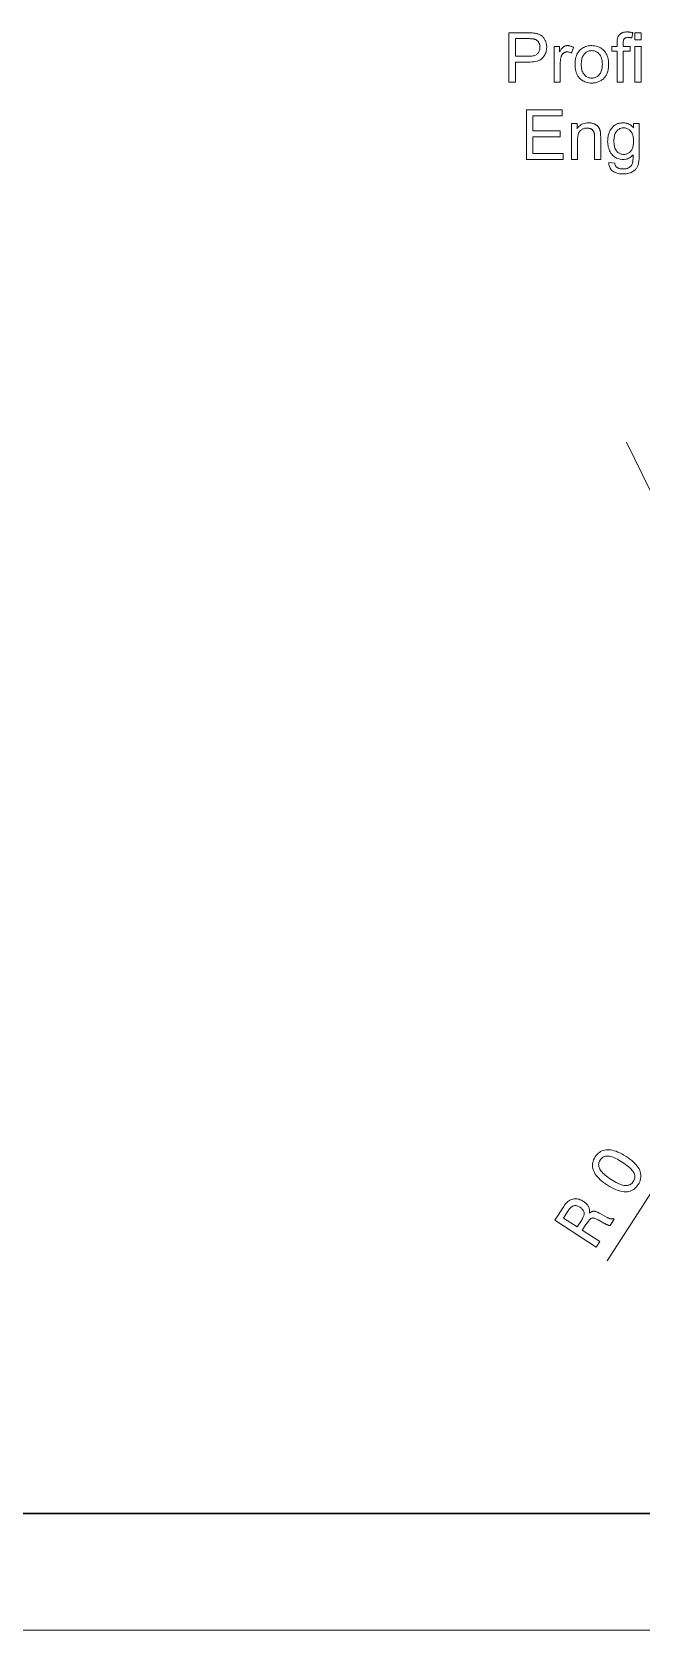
# Model space of a CAD drawing. Extents: x 0 to 594, y 0 to 521.
# Drawn here: x 183.6 to 220.5, y 0 to 96.9 of the extents above; entities that cross this region are included whole.
import ezdxf

# ---------------------------------------------------------------- set-up
doc = ezdxf.new("R2010")
doc.units = 0

msp = doc.modelspace()

# ---------------------------------------------------------------- linework, layer by layer
at = {"color": 7, "lineweight": 13}
for p, q in [((230.505, 49.788), (219.65, 72.056)), ((0, 0), (593.818, 0))]:
    msp.add_line(p, q, dxfattribs=at)
at = {"color": 5, "lineweight": 13}
msp.add_line((231.551, 42.703), (218.471, 22.406), dxfattribs=at)
at = {"color": 7, "lineweight": 30}
msp.add_line((28.277, 7.069), (586.749, 7.069), dxfattribs=at)
at = {"color": 7, "lineweight": 13}
for points in [[(219.079, 93.891), (219.079, 95.777), (218.753, 95.777), (218.753, 96.064), (219.079, 96.064), (219.079, 96.295), (219.079, 96.338), (219.08, 96.378), (219.082, 96.416), (219.085, 96.452), (219.088, 96.486), (219.093, 96.517), (219.098, 96.547), (219.103, 96.574), (219.11, 96.598), (219.117, 96.621), (219.129, 96.649), (219.142, 96.676), (219.157, 96.702), (219.173, 96.727), (219.191, 96.75), (219.21, 96.773), (219.232, 96.795), (219.254, 96.815), (219.279, 96.835), (219.305, 96.853), (219.333, 96.87), (219.363, 96.885), (219.395, 96.898), (219.429, 96.91), (219.466, 96.92), (219.504, 96.928), (219.545, 96.934), (219.588, 96.938), (219.633, 96.941), (219.68, 96.942), (219.712, 96.942), (219.744, 96.94), (219.776, 96.939), (219.81, 96.936), (219.844, 96.933), (219.879, 96.929), (219.914, 96.924), (219.95, 96.918), (219.987, 96.912), (220.024, 96.905), (219.969, 96.584), (219.946, 96.588), (219.923, 96.591), (219.901, 96.594), (219.879, 96.597), (219.857, 96.599), (219.836, 96.601), (219.814, 96.602), (219.793, 96.603), (219.772, 96.604), (219.752, 96.604), (219.719, 96.604), (219.689, 96.601), (219.66, 96.598), (219.633, 96.593), (219.609, 96.586), (219.586, 96.578), (219.565, 96.569), (219.546, 96.558), (219.529, 96.546), (219.514, 96.533), (219.501, 96.517), (219.489, 96.499), (219.479, 96.478), (219.47, 96.455), (219.462, 96.43), (219.456, 96.402), (219.451, 96.371), (219.448, 96.338), (219.446, 96.303), (219.445, 96.265), (219.445, 96.064), (219.868, 96.064), (219.868, 95.777), (219.445, 95.777), (219.445, 93.891)], [(212.516, 93.891), (212.516, 96.891), (213.647, 96.891), (213.706, 96.89), (213.761, 96.89), (213.814, 96.888), (213.864, 96.886), (213.911, 96.884), (213.955, 96.88), (213.997, 96.877), (214.035, 96.872), (214.071, 96.868), (214.104, 96.862), (214.147, 96.854), (214.189, 96.845), (214.23, 96.834), (214.269, 96.822), (214.307, 96.809), (214.343, 96.794), (214.378, 96.778), (214.412, 96.761), (214.444, 96.742), (214.474, 96.722), (214.504, 96.7), (214.532, 96.677), (214.559, 96.652), (214.584, 96.626), (214.609, 96.598), (214.632, 96.568), (214.655, 96.537), (214.676, 96.504), (214.696, 96.469), (214.715, 96.432), (214.732, 96.395), (214.747, 96.356), (214.761, 96.317), (214.773, 96.277), (214.783, 96.237), (214.791, 96.196), (214.798, 96.154), (214.802, 96.111), (214.805, 96.067), (214.806, 96.023), (214.803, 95.948), (214.796, 95.875), (214.784, 95.804), (214.767, 95.736), (214.745, 95.67), (214.718, 95.606), (214.686, 95.545), (214.65, 95.486), (214.608, 95.43), (214.562, 95.375), (214.51, 95.325), (214.449, 95.28), (214.381, 95.24), (214.305, 95.206), (214.22, 95.177), (214.129, 95.153), (214.029, 95.134), (213.921, 95.121), (213.806, 95.113), (213.682, 95.11), (212.913, 95.11), (212.913, 93.891)], [(212.913, 95.464), (213.688, 95.464), (213.763, 95.466), (213.833, 95.47), (213.899, 95.477), (213.96, 95.487), (214.017, 95.5), (214.07, 95.516), (214.118, 95.535), (214.161, 95.556), (214.2, 95.58), (214.235, 95.608), (214.266, 95.637), (214.293, 95.67), (214.317, 95.704), (214.338, 95.741), (214.356, 95.78), (214.371, 95.822), (214.382, 95.865), (214.39, 95.911), (214.395, 95.96), (214.396, 96.011), (214.395, 96.048), (214.393, 96.084), (214.388, 96.119), (214.381, 96.153), (214.373, 96.185), (214.362, 96.217), (214.35, 96.248), (214.336, 96.277), (214.319, 96.306), (214.301, 96.333), (214.282, 96.359), (214.261, 96.383), (214.239, 96.405), (214.215, 96.426), (214.191, 96.444), (214.165, 96.461), (214.138, 96.476), (214.11, 96.489), (214.081, 96.501), (214.051, 96.51), (214.029, 96.515), (214.004, 96.52), (213.975, 96.524), (213.943, 96.527), (213.908, 96.53), (213.869, 96.532), (213.827, 96.534), (213.781, 96.536), (213.733, 96.536), (213.68, 96.537), (212.913, 96.537)], [(215.26, 93.891), (215.26, 96.064), (215.592, 96.064), (215.592, 95.735), (215.617, 95.779), (215.642, 95.821), (215.666, 95.859), (215.69, 95.894), (215.714, 95.926), (215.737, 95.955), (215.76, 95.981), (215.782, 96.004), (215.804, 96.023), (215.826, 96.039), (215.848, 96.053), (215.87, 96.066), (215.892, 96.077), (215.915, 96.087), (215.939, 96.095), (215.963, 96.101), (215.987, 96.106), (216.011, 96.11), (216.037, 96.112), (216.062, 96.113), (216.1, 96.112), (216.137, 96.108), (216.174, 96.102), (216.212, 96.094), (216.25, 96.083), (216.288, 96.07), (216.326, 96.055), (216.364, 96.037), (216.402, 96.017), (216.441, 95.994), (216.314, 95.653), (216.287, 95.668), (216.26, 95.681), (216.233, 95.693), (216.206, 95.704), (216.179, 95.713), (216.152, 95.72), (216.125, 95.725), (216.098, 95.729), (216.071, 95.732), (216.044, 95.732), (216.02, 95.732), (215.996, 95.73), (215.974, 95.726), (215.951, 95.721), (215.929, 95.714), (215.908, 95.706), (215.887, 95.697), (215.866, 95.686), (215.846, 95.674), (215.827, 95.66), (215.808, 95.645), (215.791, 95.629), (215.774, 95.611), (215.759, 95.593), (215.745, 95.573), (215.731, 95.552), (215.719, 95.531), (215.708, 95.508), (215.699, 95.483), (215.69, 95.458), (215.678, 95.419), (215.668, 95.378), (215.658, 95.337), (215.65, 95.295), (215.644, 95.253), (215.638, 95.209), (215.634, 95.165), (215.631, 95.12), (215.629, 95.075), (215.628, 95.029), (215.628, 93.891)], [(216.523, 94.977), (216.526, 95.095), (216.536, 95.206), (216.553, 95.311), (216.576, 95.41), (216.607, 95.503), (216.643, 95.589), (216.687, 95.669), (216.737, 95.743), (216.794, 95.81), (216.858, 95.872), (216.916, 95.917), (216.975, 95.959), (217.038, 95.995), (217.102, 96.026), (217.169, 96.053), (217.239, 96.074), (217.311, 96.091), (217.385, 96.103), (217.462, 96.111), (217.542, 96.113), (217.63, 96.11), (217.714, 96.101), (217.796, 96.087), (217.874, 96.066), (217.949, 96.04), (218.021, 96.007), (218.089, 95.969), (218.154, 95.925), (218.216, 95.875), (218.274, 95.819), (218.328, 95.758), (218.377, 95.693), (218.419, 95.623), (218.456, 95.549), (218.488, 95.47), (218.513, 95.386), (218.533, 95.299), (218.547, 95.206), (218.556, 95.109), (218.559, 95.008), (218.558, 94.926), (218.554, 94.847), (218.547, 94.772), (218.539, 94.701), (218.527, 94.633), (218.513, 94.569), (218.497, 94.508), (218.478, 94.451), (218.457, 94.398), (218.433, 94.348), (218.407, 94.301), (218.378, 94.256), (218.347, 94.213), (218.314, 94.173), (218.278, 94.134), (218.241, 94.098), (218.201, 94.064), (218.158, 94.032), (218.114, 94.002), (218.067, 93.975), (218.018, 93.949), (217.969, 93.927), (217.918, 93.907), (217.867, 93.889), (217.815, 93.875), (217.762, 93.863), (217.708, 93.854), (217.654, 93.847), (217.598, 93.843), (217.542, 93.842), (217.452, 93.845), (217.366, 93.853), (217.284, 93.868), (217.205, 93.888), (217.129, 93.915), (217.057, 93.947), (216.989, 93.985), (216.924, 94.029), (216.862, 94.079), (216.804, 94.134), (216.751, 94.195), (216.703, 94.262), (216.661, 94.333), (216.624, 94.41), (216.593, 94.491), (216.568, 94.578), (216.548, 94.67), (216.534, 94.767), (216.525, 94.87)], [(220.157, 96.467), (220.157, 96.891), (220.525, 96.891), (220.525, 96.467)], [(220.157, 93.891), (220.157, 96.064), (220.525, 96.064), (220.525, 93.891)], [(216.901, 94.977), (216.903, 94.896), (216.909, 94.819), (216.918, 94.746), (216.93, 94.677), (216.947, 94.612), (216.967, 94.552), (216.99, 94.496), (217.018, 94.444), (217.049, 94.396), (217.083, 94.352), (217.121, 94.313), (217.16, 94.277), (217.201, 94.246), (217.244, 94.219), (217.289, 94.196), (217.336, 94.178), (217.384, 94.163), (217.435, 94.153), (217.487, 94.147), (217.542, 94.144), (217.596, 94.147), (217.648, 94.153), (217.698, 94.163), (217.746, 94.178), (217.793, 94.197), (217.838, 94.22), (217.881, 94.247), (217.922, 94.278), (217.961, 94.314), (217.998, 94.353), (218.033, 94.397), (218.064, 94.445), (218.091, 94.498), (218.115, 94.555), (218.135, 94.617), (218.151, 94.683), (218.164, 94.753), (218.173, 94.827), (218.178, 94.906), (218.18, 94.99), (218.178, 95.068), (218.173, 95.143), (218.164, 95.214), (218.151, 95.281), (218.134, 95.344), (218.114, 95.403), (218.09, 95.458), (218.063, 95.51), (218.032, 95.557), (217.997, 95.6), (217.96, 95.64), (217.92, 95.675), (217.879, 95.706), (217.836, 95.733), (217.792, 95.756), (217.745, 95.775), (217.697, 95.789), (217.647, 95.8), (217.595, 95.806), (217.542, 95.808), (217.487, 95.806), (217.435, 95.8), (217.384, 95.79), (217.336, 95.775), (217.289, 95.757), (217.244, 95.734), (217.201, 95.707), (217.16, 95.676), (217.121, 95.641), (217.083, 95.601), (217.049, 95.558), (217.018, 95.51), (216.99, 95.459), (216.967, 95.402), (216.947, 95.342), (216.93, 95.278), (216.918, 95.209), (216.909, 95.136), (216.903, 95.059)], [(213.573, 89.209), (213.573, 92.209), (215.742, 92.209), (215.742, 91.855), (213.97, 91.855), (213.97, 90.936), (215.629, 90.936), (215.629, 90.584), (213.97, 90.584), (213.97, 89.563), (215.812, 89.563), (215.812, 89.209)], [(216.313, 89.209), (216.313, 91.382), (216.644, 91.382), (216.644, 91.073), (216.694, 91.141), (216.749, 91.202), (216.807, 91.255), (216.87, 91.302), (216.937, 91.341), (217.008, 91.374), (217.084, 91.399), (217.164, 91.417), (217.248, 91.427), (217.336, 91.431), (217.375, 91.43), (217.413, 91.428), (217.451, 91.425), (217.488, 91.42), (217.525, 91.413), (217.56, 91.406), (217.596, 91.396), (217.63, 91.386), (217.664, 91.374), (217.697, 91.36), (217.729, 91.346), (217.76, 91.33), (217.789, 91.314), (217.816, 91.297), (217.841, 91.279), (217.865, 91.26), (217.887, 91.24), (217.908, 91.219), (217.927, 91.198), (217.944, 91.175), (217.96, 91.152), (217.975, 91.128), (217.989, 91.103), (218.001, 91.077), (218.013, 91.05), (218.024, 91.022), (218.034, 90.994), (218.043, 90.964), (218.051, 90.934), (218.058, 90.903), (218.062, 90.881), (218.066, 90.856), (218.069, 90.828), (218.072, 90.797), (218.074, 90.762), (218.076, 90.725), (218.077, 90.685), (218.078, 90.641), (218.079, 90.595), (218.079, 90.545), (218.079, 89.209), (217.711, 89.209), (217.711, 90.531), (217.71, 90.574), (217.709, 90.616), (217.707, 90.655), (217.704, 90.692), (217.7, 90.727), (217.695, 90.76), (217.689, 90.79), (217.683, 90.818), (217.676, 90.844), (217.668, 90.867), (217.658, 90.889), (217.648, 90.91), (217.636, 90.93), (217.623, 90.949), (217.608, 90.967), (217.592, 90.985), (217.575, 91.001), (217.556, 91.017), (217.536, 91.031), (217.515, 91.045), (217.493, 91.058), (217.47, 91.069), (217.446, 91.079), (217.421, 91.088), (217.396, 91.095), (217.37, 91.101), (217.343, 91.106), (217.316, 91.109), (217.287, 91.111), (217.258, 91.112), (217.212, 91.11), (217.167, 91.106), (217.123, 91.098), (217.08, 91.088), (217.039, 91.074), (216.999, 91.058), (216.96, 91.039), (216.923, 91.016), (216.887, 90.991), (216.852, 90.962), (216.82, 90.93), (216.791, 90.892), (216.765, 90.849), (216.743, 90.8), (216.724, 90.746), (216.709, 90.687), (216.697, 90.622), (216.688, 90.552), (216.683, 90.476), (216.681, 90.395), (216.681, 89.209)], [(218.576, 89.029), (218.934, 88.975), (218.94, 88.943), (218.947, 88.913), (218.955, 88.884), (218.965, 88.857), (218.977, 88.832), (218.99, 88.809), (219.005, 88.787), (219.021, 88.768), (219.039, 88.75), (219.059, 88.734), (219.088, 88.714), (219.118, 88.697), (219.15, 88.682), (219.185, 88.668), (219.221, 88.657), (219.26, 88.648), (219.3, 88.641), (219.343, 88.636), (219.387, 88.633), (219.434, 88.632), (219.484, 88.633), (219.531, 88.636), (219.577, 88.641), (219.62, 88.648), (219.66, 88.657), (219.699, 88.668), (219.735, 88.682), (219.768, 88.697), (219.8, 88.714), (219.829, 88.734), (219.855, 88.755), (219.881, 88.778), (219.904, 88.803), (219.925, 88.829), (219.945, 88.857), (219.963, 88.886), (219.979, 88.917), (219.994, 88.95), (220.006, 88.984), (220.017, 89.02), (220.022, 89.045), (220.027, 89.075), (220.031, 89.11), (220.035, 89.15), (220.038, 89.195), (220.04, 89.245), (220.042, 89.299), (220.043, 89.359), (220.044, 89.423), (220.043, 89.493), (219.994, 89.439), (219.942, 89.391), (219.888, 89.348), (219.831, 89.311), (219.772, 89.28), (219.711, 89.254), (219.647, 89.234), (219.581, 89.22), (219.513, 89.211), (219.442, 89.209), (219.354, 89.212), (219.271, 89.222), (219.191, 89.238), (219.116, 89.26), (219.044, 89.289), (218.977, 89.325), (218.914, 89.367), (218.854, 89.416), (218.799, 89.47), (218.748, 89.532), (218.701, 89.598), (218.66, 89.666), (218.623, 89.738), (218.591, 89.811), (218.564, 89.887), (218.542, 89.966), (218.525, 90.048), (218.512, 90.132), (218.505, 90.218), (218.503, 90.307), (218.504, 90.369), (218.507, 90.43), (218.513, 90.49), (218.521, 90.549), (218.531, 90.607), (218.543, 90.663), (218.558, 90.719), (218.575, 90.774), (218.594, 90.828), (218.615, 90.882), (218.639, 90.933), (218.664, 90.982), (218.692, 91.029), (218.721, 91.073), (218.753, 91.115), (218.787, 91.154), (218.822, 91.191), (218.86, 91.226), (218.9, 91.258), (218.941, 91.288), (218.985, 91.315), (219.03, 91.339), (219.076, 91.361), (219.124, 91.379), (219.174, 91.395), (219.225, 91.408), (219.277, 91.418), (219.331, 91.425), (219.387, 91.43), (219.444, 91.431), (219.519, 91.428), (219.592, 91.419), (219.663, 91.403), (219.73, 91.381), (219.795, 91.353), (219.857, 91.319), (219.916, 91.279), (219.973, 91.232), (220.027, 91.179), (220.078, 91.12), (220.078, 91.382), (220.418, 91.382), (220.418, 89.503), (220.417, 89.405), (220.414, 89.312), (220.409, 89.225), (220.401, 89.145), (220.392, 89.07), (220.381, 89.001), (220.367, 88.938), (220.352, 88.881), (220.334, 88.829), (220.315, 88.784), (220.293, 88.742), (220.268, 88.703), (220.242, 88.665), (220.213, 88.629), (220.181, 88.594), (220.147, 88.562), (220.111, 88.531), (220.072, 88.502), (220.031, 88.475), (219.987, 88.449), (219.941, 88.426), (219.893, 88.405), (219.843, 88.387), (219.791, 88.371), (219.737, 88.357), (219.681, 88.346), (219.623, 88.338), (219.562, 88.332), (219.5, 88.328), (219.436, 88.327), (219.359, 88.328), (219.286, 88.334), (219.216, 88.342), (219.149, 88.355), (219.084, 88.37), (219.023, 88.39), (218.965, 88.412), (218.909, 88.439), (218.857, 88.468), (218.807, 88.502), (218.762, 88.538), (218.722, 88.579), (218.686, 88.622), (218.656, 88.67), (218.63, 88.721), (218.609, 88.775), (218.594, 88.833), (218.583, 88.895), (218.577, 88.96)], [(218.881, 90.334), (218.883, 90.251), (218.888, 90.172), (218.896, 90.098), (218.908, 90.029), (218.924, 89.964), (218.942, 89.904), (218.964, 89.849), (218.99, 89.798), (219.019, 89.752), (219.051, 89.71), (219.086, 89.673), (219.122, 89.639), (219.161, 89.61), (219.201, 89.584), (219.242, 89.563), (219.286, 89.545), (219.331, 89.531), (219.378, 89.521), (219.426, 89.515), (219.477, 89.513), (219.527, 89.515), (219.575, 89.521), (219.621, 89.531), (219.666, 89.545), (219.71, 89.562), (219.752, 89.584), (219.792, 89.609), (219.83, 89.639), (219.867, 89.672), (219.902, 89.709), (219.935, 89.75), (219.964, 89.796), (219.99, 89.846), (220.012, 89.901), (220.031, 89.96), (220.047, 90.023), (220.059, 90.091), (220.067, 90.164), (220.072, 90.241), (220.074, 90.322), (220.072, 90.4), (220.067, 90.474), (220.058, 90.544), (220.046, 90.61), (220.03, 90.672), (220.01, 90.73), (219.987, 90.784), (219.961, 90.835), (219.931, 90.881), (219.897, 90.923), (219.861, 90.962), (219.823, 90.996), (219.784, 91.027), (219.744, 91.053), (219.702, 91.075), (219.659, 91.094), (219.614, 91.108), (219.567, 91.118), (219.52, 91.124), (219.47, 91.126), (219.422, 91.124), (219.375, 91.118), (219.33, 91.108), (219.286, 91.094), (219.243, 91.076), (219.202, 91.054), (219.163, 91.028), (219.125, 90.998), (219.088, 90.964), (219.053, 90.927), (219.02, 90.885), (218.991, 90.839), (218.965, 90.789), (218.943, 90.736), (218.924, 90.679), (218.909, 90.617), (218.897, 90.552), (218.888, 90.484), (218.883, 90.411)]]:
    msp.add_lwpolyline(points, close=True, dxfattribs=at)
at = {"color": 5, "lineweight": 13}
for points in [[(218.491, 26.984), (218.367, 27.067), (218.253, 27.15), (218.147, 27.234), (218.051, 27.318), (217.963, 27.403), (217.885, 27.488), (217.815, 27.574), (217.755, 27.66), (217.703, 27.747), (217.661, 27.835), (217.627, 27.922), (217.603, 28.01), (217.589, 28.097), (217.583, 28.184), (217.587, 28.27), (217.6, 28.357), (217.623, 28.443), (217.654, 28.529), (217.695, 28.615), (217.746, 28.7), (217.803, 28.782), (217.865, 28.856), (217.93, 28.921), (217.999, 28.977), (218.072, 29.025), (218.149, 29.065), (218.23, 29.096), (218.315, 29.118), (218.404, 29.132), (218.497, 29.138), (218.593, 29.135), (218.693, 29.124), (218.797, 29.104), (218.903, 29.076), (219.013, 29.04), (219.127, 28.994), (219.244, 28.941), (219.364, 28.879), (219.488, 28.808), (219.616, 28.73), (219.74, 28.646), (219.855, 28.563), (219.96, 28.479), (220.057, 28.395), (220.145, 28.31), (220.223, 28.225), (220.293, 28.14), (220.353, 28.054), (220.404, 27.968), (220.446, 27.882), (220.479, 27.795), (220.503, 27.709), (220.517, 27.622), (220.522, 27.536), (220.517, 27.449), (220.504, 27.363), (220.481, 27.277), (220.449, 27.191), (220.407, 27.104), (220.356, 27.018), (220.299, 26.937), (220.238, 26.864), (220.173, 26.8), (220.104, 26.743), (220.031, 26.696), (219.954, 26.656), (219.873, 26.625), (219.788, 26.602), (219.699, 26.588), (219.606, 26.581), (219.509, 26.584), (219.409, 26.594), (219.306, 26.614), (219.199, 26.641), (219.089, 26.677), (218.976, 26.722), (218.86, 26.775), (218.74, 26.836), (218.617, 26.906)], [(218.715, 27.331), (218.817, 27.267), (218.915, 27.209), (219.009, 27.158), (219.1, 27.112), (219.186, 27.072), (219.269, 27.039), (219.347, 27.012), (219.422, 26.991), (219.493, 26.976), (219.56, 26.967), (219.623, 26.965), (219.683, 26.968), (219.741, 26.977), (219.795, 26.993), (219.846, 27.014), (219.895, 27.041), (219.94, 27.074), (219.983, 27.114), (220.022, 27.159), (220.058, 27.21), (220.09, 27.265), (220.115, 27.32), (220.134, 27.374), (220.146, 27.429), (220.151, 27.485), (220.149, 27.54), (220.141, 27.595), (220.126, 27.651), (220.104, 27.706), (220.076, 27.762), (220.04, 27.819), (219.997, 27.876), (219.947, 27.935), (219.89, 27.995), (219.825, 28.056), (219.753, 28.119), (219.673, 28.182), (219.586, 28.247), (219.492, 28.313), (219.391, 28.38), (219.287, 28.445), (219.188, 28.504), (219.092, 28.557), (219.001, 28.603), (218.915, 28.643), (218.832, 28.677), (218.753, 28.704), (218.679, 28.726), (218.609, 28.741), (218.543, 28.75), (218.48, 28.753), (218.421, 28.75), (218.364, 28.74), (218.31, 28.725), (218.259, 28.704), (218.211, 28.676), (218.166, 28.643), (218.123, 28.603), (218.084, 28.558), (218.047, 28.506), (218.016, 28.452), (217.991, 28.397), (217.972, 28.342), (217.961, 28.287), (217.956, 28.232), (217.958, 28.176), (217.966, 28.121), (217.982, 28.065), (218.003, 28.008), (218.032, 27.952), (218.068, 27.894), (218.11, 27.836), (218.161, 27.777), (218.218, 27.716), (218.283, 27.655), (218.354, 27.592), (218.434, 27.529), (218.52, 27.464), (218.614, 27.398)], [(217.813, 23.231), (215.295, 24.854), (215.837, 25.696), (215.886, 25.767), (215.936, 25.833), (215.987, 25.893), (216.04, 25.946), (216.094, 25.994), (216.15, 26.036), (216.207, 26.072), (216.265, 26.102), (216.325, 26.126), (216.386, 26.145), (216.448, 26.157), (216.511, 26.163), (216.575, 26.164), (216.64, 26.158), (216.706, 26.146), (216.772, 26.128), (216.839, 26.104), (216.907, 26.074), (216.976, 26.038), (217.046, 25.995), (217.086, 25.968), (217.124, 25.94), (217.16, 25.911), (217.193, 25.882), (217.224, 25.851), (217.252, 25.82), (217.279, 25.787), (217.302, 25.754), (217.324, 25.72), (217.343, 25.685), (217.359, 25.649), (217.374, 25.613), (217.386, 25.576), (217.395, 25.538), (217.402, 25.499), (217.407, 25.46), (217.409, 25.42), (217.409, 25.379), (217.407, 25.337), (217.402, 25.295), (217.428, 25.316), (217.455, 25.334), (217.481, 25.351), (217.507, 25.365), (217.534, 25.378), (217.56, 25.388), (217.586, 25.396), (217.613, 25.401), (217.639, 25.404), (217.665, 25.406), (217.693, 25.404), (217.723, 25.4), (217.755, 25.394), (217.789, 25.384), (217.825, 25.372), (217.864, 25.357), (217.905, 25.34), (217.948, 25.32), (217.994, 25.297), (218.042, 25.271), (218.468, 25.034), (218.495, 25.019), (218.521, 25.006), (218.546, 24.993), (218.569, 24.982), (218.591, 24.973), (218.613, 24.964), (218.632, 24.957), (218.651, 24.951), (218.668, 24.946), (218.685, 24.942), (218.7, 24.939), (218.715, 24.938), (218.73, 24.937), (218.745, 24.937), (218.76, 24.939), (218.774, 24.941), (218.788, 24.944), (218.802, 24.948), (218.815, 24.953), (218.829, 24.959), (218.898, 24.915), (218.652, 24.534), (218.641, 24.535), (218.628, 24.536), (218.615, 24.538), (218.601, 24.541), (218.587, 24.544), (218.572, 24.548), (218.556, 24.553), (218.539, 24.559), (218.522, 24.565), (218.504, 24.572), (218.485, 24.58), (218.465, 24.588), (218.444, 24.598), (218.422, 24.608), (218.399, 24.619), (218.375, 24.632), (218.35, 24.645), (218.324, 24.658), (218.296, 24.673), (218.268, 24.689), (217.931, 24.881), (217.881, 24.908), (217.833, 24.932), (217.789, 24.951), (217.746, 24.967), (217.706, 24.98), (217.669, 24.989), (217.634, 24.994), (217.602, 24.995), (217.572, 24.993), (217.545, 24.987), (217.518, 24.976), (217.489, 24.959), (217.458, 24.936), (217.425, 24.906), (217.391, 24.87), (217.354, 24.828), (217.316, 24.78), (217.276, 24.726), (217.233, 24.666), (217.189, 24.599), (216.967, 24.253), (218.03, 23.568)], [(216.085, 25.403), (215.82, 24.992), (216.658, 24.452), (216.908, 24.84), (216.945, 24.898), (216.976, 24.954), (217.004, 25.007), (217.027, 25.058), (217.046, 25.107), (217.061, 25.153), (217.071, 25.197), (217.077, 25.239), (217.079, 25.279), (217.077, 25.316), (217.071, 25.351), (217.06, 25.386), (217.045, 25.421), (217.027, 25.454), (217.004, 25.487), (216.977, 25.519), (216.946, 25.551), (216.911, 25.582), (216.871, 25.612), (216.828, 25.642), (216.784, 25.669), (216.741, 25.691), (216.699, 25.71), (216.658, 25.725), (216.618, 25.736), (216.579, 25.744), (216.541, 25.747), (216.505, 25.746), (216.469, 25.741), (216.434, 25.733), (216.4, 25.72), (216.365, 25.703), (216.331, 25.681), (216.296, 25.655), (216.261, 25.624), (216.226, 25.589), (216.191, 25.549), (216.156, 25.505), (216.121, 25.456)]]:
    msp.add_lwpolyline(points, close=True, dxfattribs=at)

doc.saveas('drawing.dxf')
